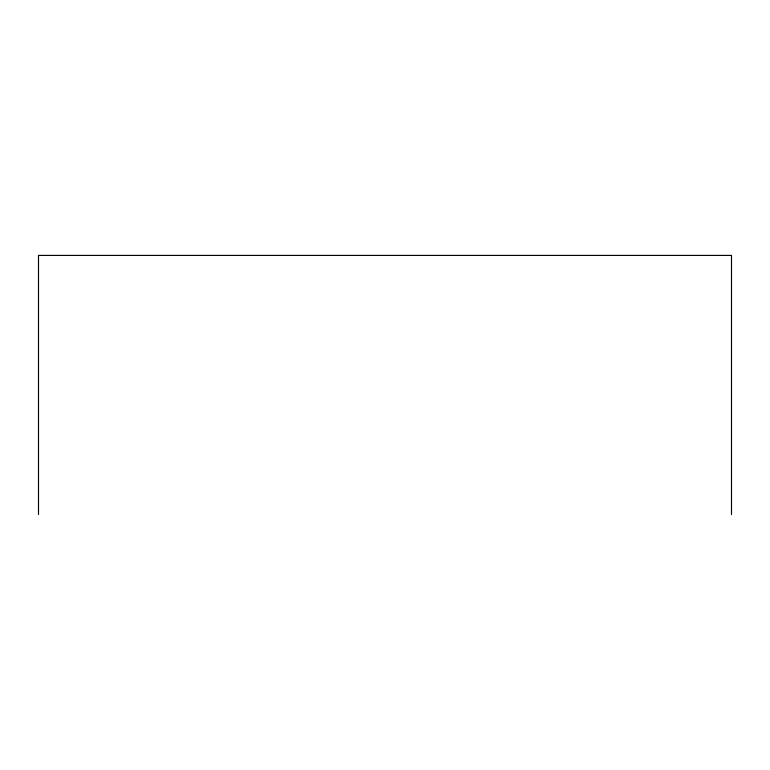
<?xml version="1.0" encoding="UTF-8"?>
<svg xmlns="http://www.w3.org/2000/svg" width="770" height="770" viewBox="0 0 770 770"><rect width="100%" height="100%" fill="white"/><g stroke="black" fill="none" stroke-linecap="round" stroke-linejoin="round"><path stroke-width="1.16" d="M731.5 514.591L731.5 255.409L38.5 255.409L38.5 514.591"/></g></svg>
